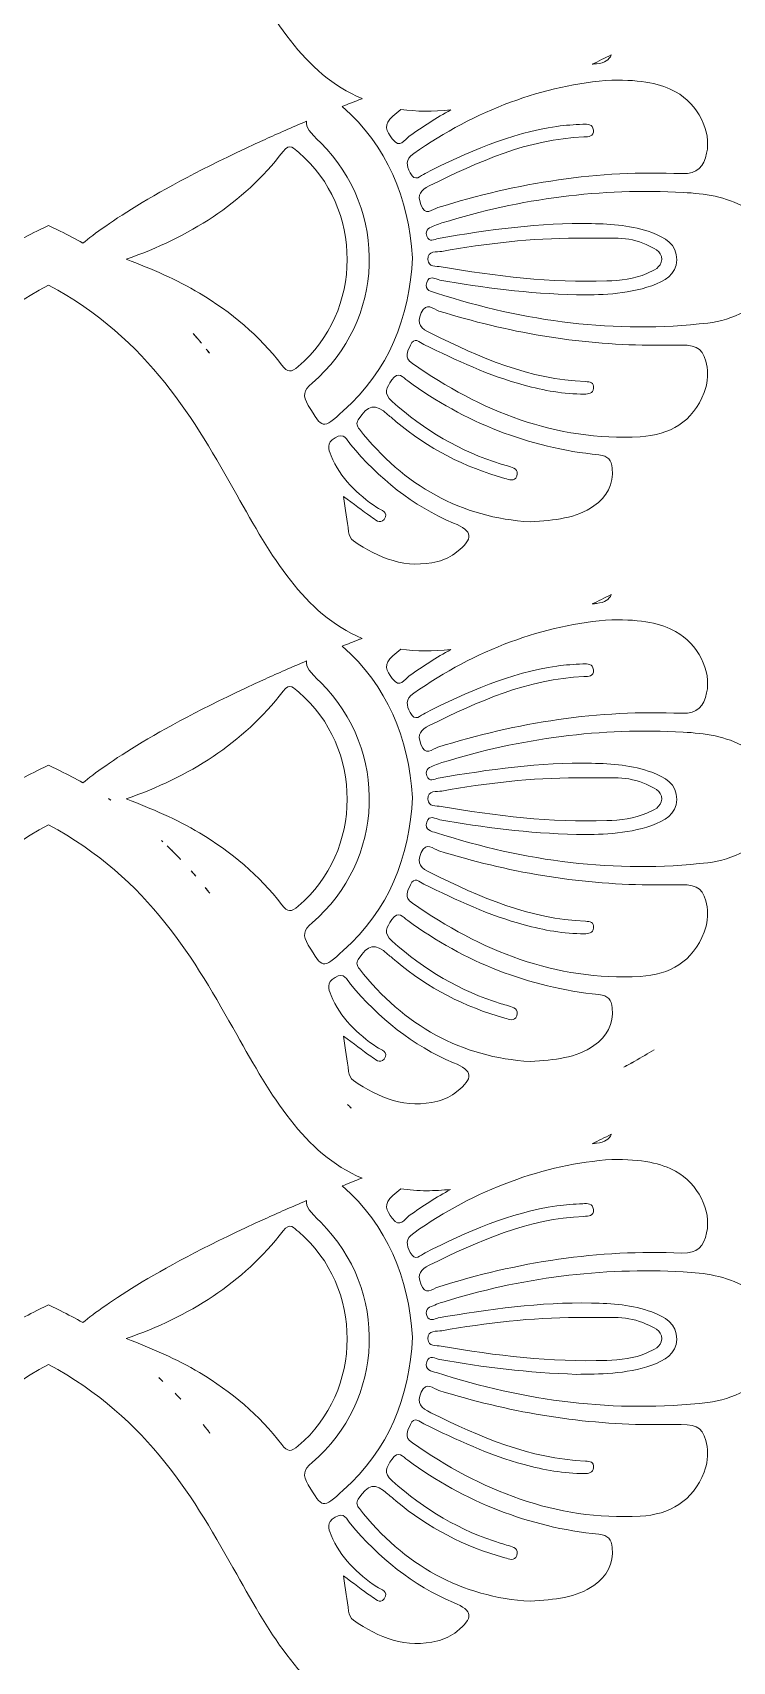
# Model space of a CAD drawing. Extents: x 705 to 2296, y -2914 to -85.
# Drawn here: x 1496.9 to 1653.4, y -1297.2 to -932.7 of the extents above; entities that cross this region are included whole.
import ezdxf

# ---------------------------------------------------------------- set-up
doc = ezdxf.new("R2010")
doc.units = 0
doc.header["$MEASUREMENT"] = 0
doc.layers.add('Layer 1', color=7, linetype='Continuous')

# ---------------------------------------------------------------- blocks, each defined once
blk = doc.blocks.new('block 2')
at = {"layer": 'Layer 1', "lineweight": 0}
for points, knots in [([(2257.73, -639.78), (2234.93, -597.81), (2201.23, -557.75), (2160.32, -523.94), (2075.55, -453.89), (1964.94, -394.11), (1840.32, -350.94), (1840.32, -350.94), (1840.32, -350.93), (1840.32, -350.93), (1839.87, -348.96), (1839.3, -346.94), (1838.61, -344.88), (1837.07, -340.33), (1834.39, -333.76), (1828.95, -329.25), (1828.26, -328.68), (1827.55, -328.14), (1826.81, -327.67), (1826.81, -327.67), (1826.81, -327.67), (1826.79, -327.67), (1828.33, -308.78), (1824.73, -289.41), (1816.02, -270), (1811.57, -260.06), (1804.2, -253.12), (1797.06, -246.39), (1791.32, -240.98), (1785.89, -235.87), (1782.26, -229.5), (1781.17, -227.6), (1780.25, -225.55), (1779.27, -223.36), (1778.01, -220.55), (1776.7, -217.64), (1774.93, -214.81), (1767.88, -203.55), (1756.35, -197.47), (1745.08, -194.23), (1745.08, -194.23), (1743.71, -192.18), (1743.71, -192.18), (1701.28, -127.64), (1637.14, -102.84), (1590.8, -93.4), (1549.91, -85.06), (1516.05, -86.83), (1504.18, -87.86), (1504.14, -87.8), (1504.1, -87.77), (1504.08, -87.73), (1504.08, -87.73), (1503.9, -87.89), (1503.9, -87.89), (1502.32, -88.03), (1501.15, -88.15), (1500.45, -88.23), (1499.74, -88.15), (1498.58, -88.03), (1497.01, -87.89), (1497.01, -87.89), (1496.82, -87.73), (1496.82, -87.73), (1496.8, -87.77), (1496.76, -87.8), (1496.71, -87.86), (1484.84, -86.83), (1450.98, -85.06), (1410.1, -93.4), (1363.76, -102.84), (1299.62, -127.64), (1257.21, -192.15), (1257.21, -192.15), (1255.83, -194.23), (1255.83, -194.23), (1244.54, -197.47), (1233.02, -203.55), (1225.97, -214.81), (1224.2, -217.64), (1222.89, -220.55), (1221.62, -223.36), (1220.64, -225.55), (1219.73, -227.6), (1218.64, -229.5), (1215, -235.87), (1209.57, -240.98), (1203.83, -246.39), (1196.7, -253.12), (1189.33, -260.06), (1184.88, -270), (1176.17, -289.41), (1172.56, -308.78), (1174.1, -327.67), (1174.09, -327.67), (1174.09, -327.67), (1174.09, -327.67), (1173.36, -328.14), (1172.64, -328.67), (1171.94, -329.25), (1166.5, -333.76), (1163.83, -340.32), (1162.29, -344.88), (1161.6, -346.94), (1161.03, -348.96), (1160.57, -350.93), (1160.57, -350.93), (1160.57, -350.94), (1160.57, -350.94), (1035.95, -394.11), (925.34, -453.89), (840.57, -523.94), (799.66, -557.75), (765.97, -597.81), (743.17, -639.78), (717.38, -687.2), (705.23, -736.49), (707.06, -786.23), (708.79, -833.12), (721.42, -881.91), (744.63, -931.23), (776.61, -999.19), (827.22, -1064.83), (895.04, -1126.29), (939.72, -1166.8), (989.19, -1202.25), (1037.03, -1236.53), (1082.37, -1269.03), (1129.25, -1302.64), (1171.8, -1340.38), (1249.39, -1409.16), (1300.81, -1475.62), (1328.95, -1543.41), (1325.12, -1549.46), (1321.54, -1556.29), (1318.88, -1563.69), (1317.48, -1563.6), (1315.91, -1563.52), (1314.31, -1563.52), (1308.44, -1563.52), (1302.01, -1564.61), (1300.28, -1570.4), (1299.79, -1572.07), (1299.76, -1573.62), (1299.72, -1574.99), (1299.72, -1575.32), (1299.71, -1575.65), (1299.7, -1575.96), (1299.52, -1579.67), (1298.15, -1583.63), (1295.64, -1587.72), (1294.69, -1589.27), (1293.66, -1590.81), (1292.59, -1592.31), (1291.91, -1593.27), (1291.2, -1594.21), (1290.48, -1595.15), (1283.23, -1604.54), (1274, -1613.07), (1265.02, -1621.38), (1265.02, -1621.38), (1260.92, -1625.17), (1260.92, -1625.17), (1250.6, -1634.74), (1239.94, -1644.64), (1227.93, -1651.26), (1224.55, -1653.15), (1220.44, -1657.48), (1220.14, -1667.47), (1219.42, -1692.03), (1241.26, -1736.34), (1260.82, -1751.22), (1241.97, -1787.05), (1219.46, -1838.09), (1200.22, -1904.9), (1175.44, -1990.97), (1160.75, -2086.12), (1156.58, -2187.73), (1153.08, -2272.74), (1156.98, -2362.49), (1168.18, -2455.79), (1163.65, -2459.11), (1158.65, -2462.26), (1152.93, -2465.39), (1126.52, -2479.87), (1097.89, -2485.02), (1072.31, -2479.92), (1038.1, -2473.12), (1010.95, -2453.43), (991.61, -2421.39), (954.97, -2360.75), (954.3, -2266.43), (972.57, -2204.62), (992.17, -2138.34), (1031.4, -2072.06), (1096.04, -1996), (1100.49, -1990.76), (1104.99, -1985.54), (1109.5, -1980.33), (1133.88, -1952.07), (1159.09, -1922.85), (1176.92, -1889.25), (1201.05, -1843.72), (1206.63, -1795.65), (1192.18, -1757.38), (1192.18, -1757.38), (1181.68, -1729.58), (1181.68, -1729.58), (1181.68, -1729.58), (1184.11, -1759.19), (1184.11, -1759.19), (1187.04, -1794.94), (1172.43, -1827.44), (1159.67, -1848.41), (1139.55, -1881.48), (1111.42, -1909.63), (1084.2, -1936.84), (1072.99, -1948.07), (1061.38, -1959.69), (1050.51, -1971.48), (986.2, -2041.19), (939.51, -2104.75), (907.75, -2165.78), (865.01, -2247.87), (849.52, -2326.23), (861.72, -2398.68), (881.46, -2516.08), (980.8, -2608.54), (1070.48, -2648.09), (1102.71, -2662.3), (1132.76, -2669.48), (1158.32, -2669.48), (1176.87, -2669.48), (1193.05, -2665.7), (1205.97, -2658.08), (1205.97, -2658.09), (1205.97, -2658.09), (1205.97, -2658.09), (1212.84, -2680.03), (1220.66, -2700.47), (1229.34, -2719.23), (1249.6, -2763), (1275.41, -2799.36), (1306.05, -2827.33), (1339.78, -2858.12), (1383.84, -2881.32), (1437.02, -2896.27), (1479.37, -2908.16), (1526.54, -2914.39), (1574.07, -2914.39), (1577.53, -2914.39), (1581.01, -2914.35), (1584.47, -2914.28), (1715.72, -2911.78), (1847.6, -2857.02), (1946.29, -2764.08), (1983.95, -2728.62), (2013.13, -2688.17), (2030.68, -2647.08), (2050.96, -2599.62), (2056.14, -2551.69), (2046.08, -2504.65), (2026.22, -2411.76), (1963.7, -2334.68), (1870.04, -2287.56), (1788.08, -2246.34), (1690.33, -2231.81), (1599.94, -2247.09), (1606.11, -2235.77), (1612.34, -2224.53), (1618.54, -2213.38), (1637.36, -2179.5), (1656.8, -2144.46), (1673.59, -2108.59), (1710.68, -2029.32), (1732.71, -1958.15), (1740.94, -1891.02), (1746.05, -1849.4), (1747.6, -1797.58), (1735.16, -1750.76), (1754.43, -1736.28), (1775.99, -1693.13), (1775.99, -1668.36), (1775.99, -1667.96), (1775.99, -1667.55), (1775.98, -1667.16), (1775.68, -1657.19), (1771.58, -1652.89), (1768.19, -1651), (1756.19, -1644.4), (1745.52, -1634.53), (1735.2, -1624.98), (1735.2, -1624.98), (1731.1, -1621.2), (1731.1, -1621.2), (1719.8, -1610.79), (1708.12, -1600.03), (1700.47, -1587.65), (1697.96, -1583.57), (1696.6, -1579.62), (1696.43, -1575.92), (1696.41, -1575.61), (1696.4, -1575.29), (1696.4, -1574.97), (1696.37, -1573.59), (1696.32, -1572.04), (1695.83, -1570.37), (1694.11, -1564.66), (1687.76, -1563.55), (1681.94, -1563.52), (1679.29, -1556.2), (1675.74, -1549.42), (1671.94, -1543.41), (1700.08, -1475.62), (1751.51, -1409.16), (1829.1, -1340.38), (1871.64, -1302.64), (1918.53, -1269.03), (1963.87, -1236.53), (2011.71, -1202.25), (2061.18, -1166.8), (2105.86, -1126.29), (2173.67, -1064.83), (2224.28, -999.19), (2256.27, -931.23), (2279.48, -881.91), (2292.11, -833.13), (2293.84, -786.23), (2295.67, -736.49), (2283.52, -687.2), (2257.73, -639.78)], [0, 0, 0, 0, 1, 1, 1, 2, 2, 2, 3, 3, 3, 4, 4, 4, 5, 5, 5, 6, 6, 6, 7, 7, 7, 8, 8, 8, 9, 9, 9, 10, 10, 10, 11, 11, 11, 12, 12, 12, 13, 13, 13, 14, 14, 14, 15, 15, 15, 16, 16, 16, 17, 17, 17, 18, 18, 18, 19, 19, 19, 20, 20, 20, 21, 21, 21, 22, 22, 22, 23, 23, 23, 24, 24, 24, 25, 25, 25, 26, 26, 26, 27, 27, 27, 28, 28, 28, 29, 29, 29, 30, 30, 30, 31, 31, 31, 32, 32, 32, 33, 33, 33, 34, 34, 34, 35, 35, 35, 36, 36, 36, 37, 37, 37, 38, 38, 38, 39, 39, 39, 40, 40, 40, 41, 41, 41, 42, 42, 42, 43, 43, 43, 44, 44, 44, 45, 45, 45, 46, 46, 46, 47, 47, 47, 48, 48, 48, 49, 49, 49, 50, 50, 50, 51, 51, 51, 52, 52, 52, 53, 53, 53, 54, 54, 54, 55, 55, 55, 56, 56, 56, 57, 57, 57, 58, 58, 58, 59, 59, 59, 60, 60, 60, 61, 61, 61, 62, 62, 62, 63, 63, 63, 64, 64, 64, 65, 65, 65, 66, 66, 66, 67, 67, 67, 68, 68, 68, 69, 69, 69, 70, 70, 70, 71, 71, 71, 72, 72, 72, 73, 73, 73, 74, 74, 74, 75, 75, 75, 76, 76, 76, 77, 77, 77, 78, 78, 78, 79, 79, 79, 80, 80, 80, 81, 81, 81, 82, 82, 82, 83, 83, 83, 84, 84, 84, 85, 85, 85, 86, 86, 86, 87, 87, 87, 88, 88, 88, 89, 89, 89, 90, 90, 90, 91, 91, 91, 92, 92, 92, 93, 93, 93, 94, 94, 94, 95, 95, 95, 96, 96, 96, 97, 97, 97, 98, 98, 98, 99, 99, 99, 100, 100, 100, 101, 101, 101, 102, 102, 102, 103, 103, 103, 104, 104, 104, 105, 105, 105, 106, 106, 106, 107, 107, 107, 108, 108, 108, 109, 109, 109, 110, 110, 110, 110]), ([(1458.36, -915.33), (1467.57, -898.94), (1477.96, -880.45), (1500.45, -868.39), (1522.94, -880.45), (1533.33, -898.94), (1542.54, -915.33), (1550.22, -928.98), (1557.53, -941.94), (1570.57, -947.46), (1570.55, -947.46), (1570.53, -947.47), (1570.52, -947.48), (1570.52, -947.48), (1569.87, -947.74), (1569.87, -947.74), (1568.62, -948.22), (1567.38, -948.71), (1566.16, -949.2), (1576.25, -958.1), (1580.96, -969.64), (1581.89, -983.06), (1581.18, -996.54), (1576.56, -1008.2), (1566.39, -1017.33), (1561.68, -1021.55), (1561.77, -1021.42), (1558.56, -1016.11), (1557.23, -1013.89), (1557.45, -1012.79), (1559.41, -1011.12), (1575.7, -997.18), (1576.52, -972.48), (1561.33, -957.34), (1558.9, -954.89), (1558.01, -953.96), (1558.19, -952.5), (1554.9, -953.89), (1551.8, -955.25), (1548.88, -956.58), (1524.92, -967.41), (1513.12, -975.71), (1508.13, -979.79), (1506.51, -978.87), (1504.83, -977.98), (1503.08, -977.12), (1503.08, -977.12), (1500.45, -975.82), (1500.45, -975.82), (1500.45, -975.82), (1497.81, -977.12), (1497.81, -977.12), (1496.07, -977.98), (1494.39, -978.87), (1492.76, -979.79), (1487.78, -975.71), (1475.98, -967.41), (1452.02, -956.58), (1449.1, -955.25), (1446, -953.89), (1442.7, -952.5), (1442.88, -953.96), (1442, -954.89), (1439.56, -957.34), (1424.38, -972.48), (1425.2, -997.18), (1441.49, -1011.12), (1443.44, -1012.79), (1443.67, -1013.89), (1442.33, -1016.11), (1439.12, -1021.42), (1439.22, -1021.55), (1434.51, -1017.33), (1424.34, -1008.2), (1419.71, -996.54), (1419.01, -983.06), (1419.94, -969.64), (1424.65, -958.1), (1434.73, -949.2), (1433.52, -948.71), (1432.28, -948.22), (1431.02, -947.74), (1431.02, -947.74), (1430.38, -947.48), (1430.38, -947.48), (1430.37, -947.47), (1430.34, -947.46), (1430.33, -947.46), (1443.37, -941.94), (1450.67, -928.98), (1458.36, -915.33)], [0, 0, 0, 0, 1, 1, 1, 2, 2, 2, 3, 3, 3, 4, 4, 4, 5, 5, 5, 6, 6, 6, 7, 7, 7, 8, 8, 8, 9, 9, 9, 10, 10, 10, 11, 11, 11, 12, 12, 12, 13, 13, 13, 14, 14, 14, 15, 15, 15, 16, 16, 16, 17, 17, 17, 18, 18, 18, 19, 19, 19, 20, 20, 20, 21, 21, 21, 22, 22, 22, 23, 23, 23, 24, 24, 24, 25, 25, 25, 26, 26, 26, 27, 27, 27, 28, 28, 28, 29, 29, 29, 30, 30, 30, 30]), ([(1626.31, -937.65), (1626.31, -937.65), (1626.31, -937.67), (1626.31, -937.68), (1625.87, -938.8), (1624.9, -939.46), (1623.05, -939.65), (1622.72, -939.68), (1622.38, -939.72), (1622.06, -939.77), (1622.05, -939.77), (1622.05, -939.77), (1622.04, -939.77), (1623.43, -939.1), (1624.86, -938.38), (1626.31, -937.65)], [0, 0, 0, 0, 1, 1, 1, 2, 2, 2, 3, 3, 3, 4, 4, 4, 5, 5, 5, 5]), ([(1583.71, -971.13), (1582.91, -968.89), (1583.63, -967.95), (1585.62, -966.97), (1596.61, -961.58), (1607.67, -956.5), (1620.21, -956.03), (1621.22, -955.99), (1622.49, -956), (1622.33, -954.5), (1622.2, -953.13), (1621, -953.14), (1619.96, -953.2), (1618.03, -953.31), (1616.08, -953.38), (1614.17, -953.67), (1603.64, -955.18), (1594.09, -959.5), (1584.68, -964.18), (1583.67, -964.69), (1582.43, -966.28), (1581.35, -964.08), (1580.54, -962.42), (1580.18, -961.15), (1582.14, -959.76), (1595.96, -949.97), (1611.25, -944.39), (1626.44, -943.29), (1633.2, -943.24), (1637.56, -944.16), (1640.73, -945.93), (1645.71, -948.71), (1648.79, -954.79), (1647.66, -959.69), (1647, -962.6), (1645.73, -964.39), (1642.1, -964.24), (1623.47, -963.42), (1605.31, -966.24), (1587.53, -971.85), (1586.3, -972.24), (1584.69, -973.9), (1583.71, -971.13)], [0, 0, 0, 0, 1, 1, 1, 2, 2, 2, 3, 3, 3, 4, 4, 4, 5, 5, 5, 6, 6, 6, 7, 7, 7, 8, 8, 8, 9, 9, 9, 10, 10, 10, 11, 11, 11, 12, 12, 12, 13, 13, 13, 14, 14, 14, 14]), ([(1590.41, -949.98), (1587.23, -951.73), (1584.16, -953.7), (1581.15, -955.86), (1580.12, -956.61), (1579.08, -958.8), (1577.33, -956.47), (1575.95, -954.63), (1575.31, -953.3), (1577.49, -951.36), (1578.06, -950.85), (1578.64, -950.36), (1579.23, -949.87), (1579.24, -949.86), (1579.24, -949.86), (1579.25, -949.85), (1582.72, -950.35), (1586.42, -950.41), (1590.41, -949.98)], [0, 0, 0, 0, 1, 1, 1, 2, 2, 2, 3, 3, 3, 4, 4, 4, 5, 5, 5, 6, 6, 6, 6]), ([(1534.22, -991), (1529.06, -987.91), (1523.55, -985.59), (1517.84, -983.37), (1531.86, -978.49), (1543.88, -971.02), (1552.92, -959.27), (1554.46, -957.27), (1555.33, -958.6), (1556.42, -959.52), (1570.91, -971.82), (1570.83, -995.12), (1556.31, -1007.39), (1554.77, -1008.69), (1553.92, -1008.85), (1552.6, -1007.08), (1547.6, -1000.45), (1541.32, -995.24), (1534.22, -991)], [0, 0, 0, 0, 1, 1, 1, 2, 2, 2, 3, 3, 3, 4, 4, 4, 5, 5, 5, 6, 6, 6, 6]), ([(1587.23, -990.98), (1586.12, -990.64), (1584.51, -990.44), (1585.07, -988.59), (1585.63, -986.81), (1587, -987.88), (1587.95, -988.05), (1597.72, -989.79), (1607.55, -991.03), (1618.55, -991.38), (1623.53, -991.33), (1629.59, -991.38), (1635.39, -989.31), (1638.17, -988.34), (1640.86, -986.84), (1640.97, -983.55), (1641.09, -980.02), (1638.26, -978.51), (1635.4, -977.43), (1631.07, -975.82), (1626.51, -975.49), (1621.94, -975.42), (1610.38, -975.22), (1598.99, -976.76), (1587.63, -978.77), (1586.76, -978.92), (1585.58, -979.81), (1585.06, -978.21), (1584.55, -976.6), (1585.81, -976.3), (1586.86, -975.87), (1587.39, -975.64), (1587.91, -975.44), (1588.46, -975.27), (1606.04, -969.78), (1624.03, -967.42), (1642.43, -968.45), (1647.22, -968.71), (1652.01, -969.37), (1656.27, -971.8), (1660.72, -974.33), (1663.58, -978.08), (1663.57, -983.35), (1663.57, -988.75), (1660.61, -992.52), (1656.02, -995.09), (1653.5, -996.5), (1650.73, -997.33), (1647.9, -997.67), (1627.18, -1000.08), (1606.99, -997.36), (1587.23, -990.98)], [0, 0, 0, 0, 1, 1, 1, 2, 2, 2, 3, 3, 3, 4, 4, 4, 5, 5, 5, 6, 6, 6, 7, 7, 7, 8, 8, 8, 9, 9, 9, 10, 10, 10, 11, 11, 11, 12, 12, 12, 13, 13, 13, 14, 14, 14, 15, 15, 15, 16, 16, 16, 17, 17, 17, 17]), ([(1585.32, -983.46), (1585.28, -981.37), (1587.29, -981.83), (1588.43, -981.63), (1598.41, -979.84), (1608.48, -978.7), (1618.64, -978.66), (1621.71, -978.66), (1624.79, -978.61), (1627.86, -978.68), (1630.04, -978.73), (1632.15, -979.23), (1634.15, -980.13), (1635.7, -980.82), (1637.64, -981.45), (1637.61, -983.46), (1637.57, -985.26), (1635.76, -985.89), (1634.31, -986.55), (1631.45, -987.86), (1628.38, -988.15), (1625.31, -988.25), (1612.83, -988.67), (1600.51, -987.2), (1588.26, -985.08), (1587.17, -984.89), (1585.37, -985.27), (1585.32, -983.46)], [0, 0, 0, 0, 1, 1, 1, 2, 2, 2, 3, 3, 3, 4, 4, 4, 5, 5, 5, 6, 6, 6, 7, 7, 7, 8, 8, 8, 9, 9, 9, 9]), ([(1559.41, -1131.89), (1575.7, -1117.94), (1576.52, -1093.24), (1561.33, -1078.1), (1558.9, -1075.66), (1558.01, -1074.73), (1558.19, -1073.26), (1554.9, -1074.66), (1551.8, -1076.02), (1548.88, -1077.34), (1524.92, -1088.17), (1513.12, -1096.48), (1508.13, -1100.56), (1506.51, -1099.64), (1504.83, -1098.74), (1503.08, -1097.89), (1503.08, -1097.89), (1500.45, -1096.6), (1500.45, -1096.6), (1500.45, -1096.6), (1497.81, -1097.89), (1497.81, -1097.89), (1496.07, -1098.74), (1494.39, -1099.64), (1492.76, -1100.56), (1487.78, -1096.48), (1475.98, -1088.17), (1452.02, -1077.34), (1449.1, -1076.02), (1446, -1074.66), (1442.7, -1073.26), (1442.88, -1074.73), (1442, -1075.66), (1439.56, -1078.1), (1424.38, -1093.24), (1425.2, -1117.94), (1441.49, -1131.89), (1443.44, -1133.56), (1443.67, -1134.66), (1442.33, -1136.88), (1439.12, -1142.19), (1439.22, -1142.32), (1434.51, -1138.09), (1424.34, -1128.97), (1419.71, -1117.31), (1419.01, -1103.83), (1419.94, -1090.41), (1424.65, -1078.87), (1434.73, -1069.97), (1433.52, -1069.48), (1432.28, -1068.99), (1431.02, -1068.5), (1430.81, -1068.42), (1430.59, -1068.33), (1430.38, -1068.25), (1430.37, -1068.25), (1430.34, -1068.24), (1430.33, -1068.24), (1443.37, -1062.7), (1450.67, -1049.76), (1458.36, -1036.11), (1467.57, -1019.71), (1477.96, -1001.22), (1500.45, -989.17), (1522.94, -1001.22), (1533.33, -1019.71), (1542.54, -1036.11), (1550.22, -1049.76), (1557.53, -1062.7), (1570.57, -1068.24), (1570.55, -1068.24), (1570.53, -1068.25), (1570.52, -1068.25), (1570.3, -1068.33), (1570.09, -1068.42), (1569.87, -1068.5), (1568.62, -1068.99), (1567.38, -1069.48), (1566.16, -1069.97), (1576.25, -1078.87), (1580.96, -1090.41), (1581.89, -1103.83), (1581.18, -1117.31), (1576.56, -1128.97), (1566.39, -1138.09), (1561.68, -1142.32), (1561.77, -1142.19), (1558.56, -1136.88), (1557.23, -1134.66), (1557.45, -1133.56), (1559.41, -1131.89)], [0, 0, 0, 0, 1, 1, 1, 2, 2, 2, 3, 3, 3, 4, 4, 4, 5, 5, 5, 6, 6, 6, 7, 7, 7, 8, 8, 8, 9, 9, 9, 10, 10, 10, 11, 11, 11, 12, 12, 12, 13, 13, 13, 14, 14, 14, 15, 15, 15, 16, 16, 16, 17, 17, 17, 18, 18, 18, 19, 19, 19, 20, 20, 20, 21, 21, 21, 22, 22, 22, 23, 23, 23, 24, 24, 24, 25, 25, 25, 26, 26, 26, 27, 27, 27, 28, 28, 28, 29, 29, 29, 30, 30, 30, 30]), ([(1581.83, -1006.72), (1579.86, -1005.36), (1580.77, -1004.05), (1581.4, -1002.63), (1582.27, -1000.64), (1583.44, -1001.96), (1584.43, -1002.45), (1591.68, -1006.03), (1599, -1009.47), (1606.85, -1011.57), (1611.25, -1012.76), (1615.72, -1013.58), (1620.32, -1013.57), (1621.25, -1013.57), (1622.23, -1013.46), (1622.37, -1012.27), (1622.53, -1010.96), (1621.55, -1010.83), (1620.59, -1010.78), (1608.09, -1010.29), (1596.98, -1005.4), (1586, -999.97), (1583.83, -998.89), (1582.68, -997.92), (1583.81, -995.38), (1584.97, -992.81), (1586.54, -994.61), (1587.75, -994.98), (1603.07, -999.74), (1618.7, -1002.49), (1634.75, -1002.63), (1637.15, -1002.63), (1639.54, -1002.65), (1641.94, -1002.62), (1645.8, -1002.57), (1647.13, -1003.67), (1647.76, -1007.54), (1648.07, -1009.5), (1647.82, -1011.4), (1647.1, -1013.25), (1644.59, -1019.79), (1639.38, -1022.74), (1632.81, -1023.11), (1613.77, -1024.16), (1597.17, -1017.35), (1581.83, -1006.72)], [0, 0, 0, 0, 1, 1, 1, 2, 2, 2, 3, 3, 3, 4, 4, 4, 5, 5, 5, 6, 6, 6, 7, 7, 7, 8, 8, 8, 9, 9, 9, 10, 10, 10, 11, 11, 11, 12, 12, 12, 13, 13, 13, 14, 14, 14, 15, 15, 15, 15]), ([(1534.67, -1002.19), (1534.06, -1001.46), (1533.44, -1000.73), (1532.8, -1000.02), (1532.92, -1000.16), (1533.07, -1000.29), (1533.19, -1000.43), (1533.69, -1001.02), (1534.19, -1001.6), (1534.67, -1002.19)], [0, 0, 0, 0, 1, 1, 1, 2, 2, 2, 3, 3, 3, 3]), ([(1536.43, -1004.38), (1536.21, -1004.09), (1535.98, -1003.8), (1535.74, -1003.51), (1535.87, -1003.67), (1536, -1003.82), (1536.12, -1003.98), (1536.23, -1004.11), (1536.32, -1004.25), (1536.43, -1004.38)], [0, 0, 0, 0, 1, 1, 1, 2, 2, 2, 3, 3, 3, 3]), ([(1622.45, -1038.6), (1618.42, -1041.4), (1613.76, -1041.76), (1608.2, -1042.16), (1592.85, -1041.25), (1579.93, -1034.15), (1569.99, -1021.42), (1569.46, -1020.74), (1569.19, -1020.18), (1569.74, -1019.3), (1571.83, -1015.92), (1573.48, -1015.61), (1576.38, -1018.18), (1576.98, -1018.7), (1577.58, -1019.23), (1578.19, -1019.74), (1585.38, -1025.72), (1593.5, -1029.95), (1602.52, -1032.43), (1603.45, -1032.68), (1604.68, -1033.29), (1605.17, -1031.94), (1605.71, -1030.44), (1604.46, -1030.02), (1603.33, -1029.69), (1602.78, -1029.52), (1602.23, -1029.4), (1601.68, -1029.22), (1592.52, -1026.38), (1584.47, -1021.65), (1577.32, -1015.22), (1575.22, -1013.34), (1576.07, -1012.14), (1577.24, -1010.4), (1578.68, -1008.25), (1579.71, -1009.8), (1580.79, -1010.6), (1593.58, -1019.92), (1607.8, -1025.57), (1623.56, -1027.17), (1625.59, -1027.39), (1626.38, -1028.34), (1626.55, -1030.15), (1626.88, -1033.79), (1625.41, -1036.55), (1622.45, -1038.6)], [0, 0, 0, 0, 1, 1, 1, 2, 2, 2, 3, 3, 3, 4, 4, 4, 5, 5, 5, 6, 6, 6, 7, 7, 7, 8, 8, 8, 9, 9, 9, 10, 10, 10, 11, 11, 11, 12, 12, 12, 13, 13, 13, 14, 14, 14, 15, 15, 15, 15]), ([(1587.54, -1051.02), (1580.44, -1052.8), (1574.36, -1050.31), (1568.65, -1046.4), (1567.94, -1045.93), (1567.68, -1045.21), (1567.57, -1044.38), (1567.25, -1041.91), (1566.87, -1039.45), (1566.44, -1036.45), (1568.75, -1038.18), (1570.61, -1039.65), (1572.56, -1040.98), (1573.42, -1041.56), (1574.59, -1042.84), (1575.51, -1041.6), (1576.69, -1040.01), (1574.84, -1039.56), (1573.89, -1038.94), (1569.46, -1035.98), (1565.76, -1032.39), (1563.66, -1027.36), (1563.03, -1025.82), (1562.57, -1024.56), (1564.54, -1023.37), (1566.68, -1022.05), (1567.15, -1023.87), (1567.97, -1024.82), (1574.35, -1032.42), (1581.82, -1038.58), (1591.05, -1042.43), (1595.43, -1044.27), (1595.62, -1045.88), (1591.79, -1048.9), (1590.51, -1049.9), (1589.09, -1050.63), (1587.54, -1051.02)], [0, 0, 0, 0, 1, 1, 1, 2, 2, 2, 3, 3, 3, 4, 4, 4, 5, 5, 5, 6, 6, 6, 7, 7, 7, 8, 8, 8, 9, 9, 9, 10, 10, 10, 11, 11, 11, 12, 12, 12, 12]), ([(1626.31, -1058.43), (1626.31, -1058.43), (1626.31, -1058.44), (1626.31, -1058.44), (1625.87, -1059.56), (1624.9, -1060.22), (1623.05, -1060.41), (1622.72, -1060.45), (1622.38, -1060.48), (1622.06, -1060.53), (1623.44, -1059.86), (1624.88, -1059.16), (1626.31, -1058.43)], [0, 0, 0, 0, 1, 1, 1, 2, 2, 2, 3, 3, 3, 4, 4, 4, 4]), ([(1583.71, -1091.9), (1582.91, -1089.65), (1583.63, -1088.71), (1585.62, -1087.73), (1596.61, -1082.34), (1607.67, -1077.27), (1620.21, -1076.79), (1621.22, -1076.76), (1622.49, -1076.77), (1622.33, -1075.26), (1622.2, -1073.89), (1621, -1073.9), (1619.96, -1073.96), (1618.03, -1074.07), (1616.08, -1074.14), (1614.17, -1074.43), (1603.64, -1075.94), (1594.09, -1080.26), (1584.68, -1084.94), (1583.67, -1085.45), (1582.43, -1087.04), (1581.35, -1084.85), (1580.54, -1083.19), (1580.18, -1081.91), (1582.14, -1080.53), (1595.96, -1070.73), (1611.25, -1065.16), (1626.44, -1064.05), (1633.2, -1064), (1637.56, -1064.92), (1640.73, -1066.7), (1645.71, -1069.48), (1648.79, -1075.55), (1647.66, -1080.45), (1647, -1083.37), (1645.73, -1085.16), (1642.1, -1085), (1623.47, -1084.19), (1605.31, -1087), (1587.53, -1092.61), (1586.3, -1093.01), (1584.69, -1094.66), (1583.71, -1091.9)], [0, 0, 0, 0, 1, 1, 1, 2, 2, 2, 3, 3, 3, 4, 4, 4, 5, 5, 5, 6, 6, 6, 7, 7, 7, 8, 8, 8, 9, 9, 9, 10, 10, 10, 11, 11, 11, 12, 12, 12, 13, 13, 13, 14, 14, 14, 14]), ([(1577.33, -1077.23), (1575.95, -1075.4), (1575.31, -1074.06), (1577.49, -1072.13), (1578.06, -1071.61), (1578.64, -1071.12), (1579.23, -1070.64), (1579.23, -1070.64), (1579.24, -1070.64), (1579.24, -1070.62), (1582.72, -1071.12), (1586.42, -1071.18), (1590.41, -1070.74), (1587.23, -1072.5), (1584.16, -1074.47), (1581.15, -1076.62), (1580.12, -1077.38), (1579.08, -1079.56), (1577.33, -1077.23)], [0, 0, 0, 0, 1, 1, 1, 2, 2, 2, 3, 3, 3, 4, 4, 4, 5, 5, 5, 6, 6, 6, 6]), ([(1534.22, -1111.76), (1529.06, -1108.67), (1523.55, -1106.36), (1517.84, -1104.14), (1531.86, -1099.26), (1543.88, -1091.79), (1552.92, -1080.04), (1554.46, -1078.03), (1555.33, -1079.37), (1556.42, -1080.29), (1570.91, -1092.59), (1570.83, -1115.89), (1556.31, -1128.15), (1554.77, -1129.45), (1553.92, -1129.61), (1552.6, -1127.84), (1547.6, -1121.21), (1541.32, -1116.01), (1534.22, -1111.76)], [0, 0, 0, 0, 1, 1, 1, 2, 2, 2, 3, 3, 3, 4, 4, 4, 5, 5, 5, 6, 6, 6, 6]), ([(1587.23, -1111.75), (1586.12, -1111.4), (1584.51, -1111.2), (1585.07, -1109.35), (1585.63, -1107.57), (1587, -1108.65), (1587.95, -1108.81), (1597.72, -1110.56), (1607.55, -1111.8), (1618.55, -1112.14), (1623.53, -1112.1), (1629.59, -1112.14), (1635.39, -1110.08), (1638.17, -1109.1), (1640.86, -1107.61), (1640.97, -1104.32), (1641.09, -1100.78), (1638.26, -1099.27), (1635.4, -1098.2), (1631.07, -1096.59), (1626.51, -1096.25), (1621.94, -1096.18), (1610.38, -1095.99), (1598.99, -1097.53), (1587.63, -1099.53), (1586.76, -1099.69), (1585.58, -1100.57), (1585.06, -1098.97), (1584.55, -1097.36), (1585.81, -1097.06), (1586.86, -1096.63), (1587.39, -1096.41), (1587.91, -1096.2), (1588.46, -1096.04), (1606.04, -1090.55), (1624.03, -1088.19), (1642.43, -1089.21), (1647.22, -1089.47), (1652.01, -1090.13), (1656.27, -1092.56), (1660.72, -1095.09), (1663.58, -1098.84), (1663.57, -1104.11), (1663.57, -1109.52), (1660.61, -1113.29), (1656.02, -1115.85), (1653.5, -1117.26), (1650.73, -1118.1), (1647.9, -1118.43), (1627.18, -1120.84), (1606.99, -1118.12), (1587.23, -1111.75)], [0, 0, 0, 0, 1, 1, 1, 2, 2, 2, 3, 3, 3, 4, 4, 4, 5, 5, 5, 6, 6, 6, 7, 7, 7, 8, 8, 8, 9, 9, 9, 10, 10, 10, 11, 11, 11, 12, 12, 12, 13, 13, 13, 14, 14, 14, 15, 15, 15, 16, 16, 16, 17, 17, 17, 17]), ([(1585.32, -1104.22), (1585.28, -1102.13), (1587.29, -1102.6), (1588.43, -1102.4), (1598.41, -1100.61), (1608.48, -1099.46), (1618.64, -1099.42), (1621.71, -1099.42), (1624.79, -1099.38), (1627.86, -1099.45), (1630.04, -1099.5), (1632.15, -1100), (1634.15, -1100.89), (1635.7, -1101.58), (1637.64, -1102.22), (1637.61, -1104.22), (1637.57, -1106.02), (1635.76, -1106.65), (1634.31, -1107.31), (1631.45, -1108.62), (1628.38, -1108.91), (1625.31, -1109.02), (1612.83, -1109.43), (1600.51, -1107.97), (1588.26, -1105.84), (1587.17, -1105.65), (1585.37, -1106.03), (1585.32, -1104.22)], [0, 0, 0, 0, 1, 1, 1, 2, 2, 2, 3, 3, 3, 4, 4, 4, 5, 5, 5, 6, 6, 6, 7, 7, 7, 8, 8, 8, 9, 9, 9, 9]), ([(1514.4, -1104.45), (1514.22, -1104.33), (1514.04, -1104.21), (1513.85, -1104.09), (1513.92, -1104.13), (1513.99, -1104.17), (1514.05, -1104.21), (1514.09, -1104.23), (1514.12, -1104.26), (1514.16, -1104.28), (1514.24, -1104.34), (1514.32, -1104.4), (1514.4, -1104.45)], [0, 0, 0, 0, 1, 1, 1, 2, 2, 2, 3, 3, 3, 4, 4, 4, 4]), ([(1566.39, -1258.87), (1561.68, -1263.09), (1561.77, -1262.96), (1558.56, -1257.65), (1557.23, -1255.43), (1557.45, -1254.34), (1559.41, -1252.67), (1575.7, -1238.72), (1576.52, -1214.02), (1561.33, -1198.88), (1558.9, -1196.43), (1558.01, -1195.5), (1558.19, -1194.04), (1554.9, -1195.43), (1551.8, -1196.79), (1548.88, -1198.12), (1524.92, -1208.95), (1513.12, -1217.25), (1508.13, -1221.33), (1506.51, -1220.42), (1504.83, -1219.52), (1503.08, -1218.66), (1503.08, -1218.66), (1500.45, -1217.36), (1500.45, -1217.36), (1500.45, -1217.36), (1497.81, -1218.66), (1497.81, -1218.66), (1496.07, -1219.52), (1494.39, -1220.42), (1492.76, -1221.33), (1487.78, -1217.25), (1475.98, -1208.95), (1452.02, -1198.12), (1449.1, -1196.79), (1446, -1195.43), (1442.7, -1194.04), (1442.88, -1195.5), (1442, -1196.43), (1439.56, -1198.88), (1424.38, -1214.02), (1425.2, -1238.72), (1441.49, -1252.67), (1443.44, -1254.34), (1443.67, -1255.43), (1442.33, -1257.65), (1439.12, -1262.96), (1439.22, -1263.09), (1434.51, -1258.87), (1424.34, -1249.74), (1419.71, -1238.09), (1419.01, -1224.6), (1419.94, -1211.18), (1424.65, -1199.64), (1434.73, -1190.74), (1433.52, -1190.25), (1432.28, -1189.77), (1431.02, -1189.28), (1431.02, -1189.28), (1430.38, -1189.03), (1430.38, -1189.03), (1430.37, -1189.03), (1430.34, -1189.01), (1430.33, -1189.01), (1443.37, -1183.48), (1450.68, -1170.53), (1458.36, -1156.88), (1467.57, -1140.49), (1477.96, -1122), (1500.45, -1109.95), (1522.94, -1122), (1533.33, -1140.49), (1542.54, -1156.88), (1550.21, -1170.53), (1557.53, -1183.48), (1570.57, -1189.01), (1570.55, -1189.01), (1570.53, -1189.03), (1570.52, -1189.03), (1570.52, -1189.03), (1569.87, -1189.28), (1569.87, -1189.28), (1568.62, -1189.77), (1567.38, -1190.25), (1566.16, -1190.74), (1576.25, -1199.64), (1580.96, -1211.18), (1581.89, -1224.6), (1581.18, -1238.09), (1576.56, -1249.74), (1566.39, -1258.87)], [0, 0, 0, 0, 1, 1, 1, 2, 2, 2, 3, 3, 3, 4, 4, 4, 5, 5, 5, 6, 6, 6, 7, 7, 7, 8, 8, 8, 9, 9, 9, 10, 10, 10, 11, 11, 11, 12, 12, 12, 13, 13, 13, 14, 14, 14, 15, 15, 15, 16, 16, 16, 17, 17, 17, 18, 18, 18, 19, 19, 19, 20, 20, 20, 21, 21, 21, 22, 22, 22, 23, 23, 23, 24, 24, 24, 25, 25, 25, 26, 26, 26, 27, 27, 27, 28, 28, 28, 29, 29, 29, 30, 30, 30, 30]), ([(1526.03, -1113.74), (1525.93, -1113.65), (1525.83, -1113.56), (1525.73, -1113.47), (1525.77, -1113.49), (1525.81, -1113.53), (1525.85, -1113.56), (1525.91, -1113.62), (1525.97, -1113.68), (1526.03, -1113.74)], [0, 0, 0, 0, 1, 1, 1, 2, 2, 2, 3, 3, 3, 3]), ([(1529.98, -1117.68), (1529.73, -1117.43), (1529.49, -1117.17), (1529.25, -1116.92), (1529.01, -1116.66), (1528.76, -1116.41), (1528.51, -1116.16), (1528.26, -1115.91), (1528.01, -1115.66), (1527.76, -1115.41), (1527.51, -1115.16), (1527.25, -1114.91), (1526.98, -1114.66), (1527.1, -1114.77), (1527.21, -1114.86), (1527.32, -1114.97), (1527.46, -1115.11), (1527.61, -1115.26), (1527.76, -1115.41), (1527.78, -1115.42), (1527.81, -1115.45), (1527.83, -1115.47), (1528.06, -1115.7), (1528.28, -1115.93), (1528.51, -1116.16), (1528.58, -1116.22), (1528.66, -1116.31), (1528.74, -1116.38), (1528.92, -1116.56), (1529.08, -1116.74), (1529.25, -1116.92), (1529.44, -1117.09), (1529.62, -1117.29), (1529.8, -1117.48), (1529.86, -1117.55), (1529.92, -1117.61), (1529.98, -1117.68)], [0, 0, 0, 0, 1, 1, 1, 2, 2, 2, 3, 3, 3, 4, 4, 4, 5, 5, 5, 6, 6, 6, 7, 7, 7, 8, 8, 8, 9, 9, 9, 10, 10, 10, 11, 11, 11, 12, 12, 12, 12]), ([(1632.81, -1143.88), (1613.77, -1144.93), (1597.17, -1138.12), (1581.83, -1127.49), (1579.86, -1126.13), (1580.77, -1124.81), (1581.4, -1123.39), (1582.27, -1121.4), (1583.44, -1122.73), (1584.43, -1123.21), (1591.68, -1126.79), (1599, -1130.23), (1606.85, -1132.33), (1611.25, -1133.52), (1615.72, -1134.35), (1620.32, -1134.33), (1621.25, -1134.33), (1622.23, -1134.23), (1622.37, -1133.03), (1622.53, -1131.72), (1621.55, -1131.59), (1620.59, -1131.54), (1608.09, -1131.05), (1596.98, -1126.16), (1586, -1120.73), (1583.83, -1119.66), (1582.68, -1118.68), (1583.81, -1116.14), (1584.97, -1113.57), (1586.54, -1115.38), (1587.75, -1115.75), (1603.07, -1120.51), (1618.7, -1123.25), (1634.75, -1123.39), (1637.15, -1123.39), (1639.54, -1123.42), (1641.94, -1123.38), (1645.8, -1123.33), (1647.13, -1124.43), (1647.76, -1128.31), (1648.07, -1130.27), (1647.82, -1132.16), (1647.1, -1134.01), (1644.59, -1140.55), (1639.38, -1143.51), (1632.81, -1143.88)], [0, 0, 0, 0, 1, 1, 1, 2, 2, 2, 3, 3, 3, 4, 4, 4, 5, 5, 5, 6, 6, 6, 7, 7, 7, 8, 8, 8, 9, 9, 9, 10, 10, 10, 11, 11, 11, 12, 12, 12, 13, 13, 13, 14, 14, 14, 15, 15, 15, 15]), ([(1533.41, -1121.47), (1533.06, -1121.07), (1532.7, -1120.65), (1532.33, -1120.23), (1532.61, -1120.55), (1532.9, -1120.88), (1533.19, -1121.2), (1533.27, -1121.29), (1533.34, -1121.38), (1533.41, -1121.47)], [0, 0, 0, 0, 1, 1, 1, 2, 2, 2, 3, 3, 3, 3]), ([(1536.5, -1125.24), (1536.17, -1124.83), (1535.84, -1124.41), (1535.5, -1123.98), (1535.72, -1124.23), (1535.92, -1124.49), (1536.12, -1124.74), (1536.25, -1124.91), (1536.37, -1125.08), (1536.5, -1125.24)], [0, 0, 0, 0, 1, 1, 1, 2, 2, 2, 3, 3, 3, 3]), ([(1622.45, -1159.37), (1618.42, -1162.17), (1613.76, -1162.53), (1608.2, -1162.92), (1592.85, -1162.01), (1579.93, -1154.92), (1569.99, -1142.19), (1569.46, -1141.51), (1569.19, -1140.94), (1569.74, -1140.06), (1571.83, -1136.68), (1573.48, -1136.37), (1576.38, -1138.94), (1576.98, -1139.46), (1577.58, -1139.99), (1578.19, -1140.5), (1585.38, -1146.48), (1593.5, -1150.72), (1602.52, -1153.2), (1603.45, -1153.45), (1604.68, -1154.06), (1605.17, -1152.71), (1605.71, -1151.2), (1604.46, -1150.79), (1603.33, -1150.45), (1602.78, -1150.29), (1602.23, -1150.17), (1601.68, -1149.99), (1592.52, -1147.15), (1584.47, -1142.41), (1577.32, -1135.98), (1575.22, -1134.11), (1576.07, -1132.9), (1577.24, -1131.16), (1578.68, -1129.01), (1579.71, -1130.56), (1580.79, -1131.36), (1593.58, -1140.68), (1607.8, -1146.34), (1623.56, -1147.94), (1625.59, -1148.15), (1626.38, -1149.1), (1626.55, -1150.92), (1626.88, -1154.56), (1625.41, -1157.31), (1622.45, -1159.37)], [0, 0, 0, 0, 1, 1, 1, 2, 2, 2, 3, 3, 3, 4, 4, 4, 5, 5, 5, 6, 6, 6, 7, 7, 7, 8, 8, 8, 9, 9, 9, 10, 10, 10, 11, 11, 11, 12, 12, 12, 13, 13, 13, 14, 14, 14, 15, 15, 15, 15]), ([(1587.54, -1171.79), (1580.44, -1173.56), (1574.36, -1171.07), (1568.65, -1167.17), (1567.94, -1166.69), (1567.68, -1165.98), (1567.57, -1165.14), (1567.25, -1162.67), (1566.87, -1160.21), (1566.44, -1157.22), (1568.75, -1158.95), (1570.61, -1160.42), (1572.56, -1161.74), (1573.42, -1162.32), (1574.59, -1163.6), (1575.51, -1162.36), (1576.69, -1160.77), (1574.84, -1160.32), (1573.89, -1159.7), (1569.46, -1156.74), (1565.76, -1153.15), (1563.66, -1148.13), (1563.03, -1146.59), (1562.57, -1145.32), (1564.54, -1144.13), (1566.68, -1142.82), (1567.15, -1144.63), (1567.97, -1145.59), (1574.35, -1153.19), (1581.82, -1159.34), (1591.05, -1163.2), (1595.43, -1165.03), (1595.62, -1166.64), (1591.79, -1169.66), (1590.51, -1170.66), (1589.09, -1171.39), (1587.54, -1171.79)], [0, 0, 0, 0, 1, 1, 1, 2, 2, 2, 3, 3, 3, 4, 4, 4, 5, 5, 5, 6, 6, 6, 7, 7, 7, 8, 8, 8, 9, 9, 9, 10, 10, 10, 11, 11, 11, 12, 12, 12, 12]), ([(1635.96, -1160.27), (1634.54, -1161.13), (1633.08, -1161.99), (1631.59, -1162.84), (1630.77, -1163.3), (1629.98, -1163.73), (1629.17, -1164.17), (1629.97, -1163.73), (1630.78, -1163.29), (1631.59, -1162.83), (1633.08, -1161.98), (1634.54, -1161.13), (1635.96, -1160.27)], [0, 0, 0, 0, 1, 1, 1, 2, 2, 2, 3, 3, 3, 4, 4, 4, 4]), ([(1567.32, -1172.53), (1567.6, -1172.8), (1567.87, -1173.06), (1568.16, -1173.32), (1568.16, -1173.32), (1568.16, -1173.34), (1568.16, -1173.34), (1567.88, -1173.07), (1567.6, -1172.8), (1567.32, -1172.53)], [0, 0, 0, 0, 1, 1, 1, 2, 2, 2, 3, 3, 3, 3]), ([(1626.31, -1179.21), (1626.31, -1179.21), (1626.31, -1179.22), (1626.31, -1179.22), (1625.87, -1180.34), (1624.9, -1181), (1623.05, -1181.19), (1622.72, -1181.22), (1622.38, -1181.26), (1622.06, -1181.31), (1622.05, -1181.31), (1622.05, -1181.31), (1622.04, -1181.31), (1623.43, -1180.64), (1624.86, -1179.93), (1626.31, -1179.21)], [0, 0, 0, 0, 1, 1, 1, 2, 2, 2, 3, 3, 3, 4, 4, 4, 5, 5, 5, 5]), ([(1583.71, -1212.67), (1582.91, -1210.43), (1583.63, -1209.49), (1585.62, -1208.51), (1596.61, -1203.12), (1607.67, -1198.05), (1620.21, -1197.57), (1621.22, -1197.53), (1622.49, -1197.54), (1622.33, -1196.04), (1622.2, -1194.67), (1621, -1194.68), (1619.96, -1194.74), (1618.03, -1194.85), (1616.08, -1194.92), (1614.17, -1195.21), (1603.64, -1196.72), (1594.09, -1201.04), (1584.68, -1205.72), (1583.67, -1206.23), (1582.43, -1207.82), (1581.35, -1205.62), (1580.54, -1203.96), (1580.18, -1202.69), (1582.14, -1201.3), (1595.96, -1191.51), (1611.25, -1185.94), (1626.44, -1184.83), (1633.2, -1184.78), (1637.56, -1185.7), (1640.73, -1187.47), (1645.71, -1190.25), (1648.79, -1196.33), (1647.66, -1201.23), (1647, -1204.14), (1645.73, -1205.93), (1642.1, -1205.78), (1623.47, -1204.97), (1605.31, -1207.78), (1587.53, -1213.39), (1586.3, -1213.78), (1584.69, -1215.44), (1583.71, -1212.67)], [0, 0, 0, 0, 1, 1, 1, 2, 2, 2, 3, 3, 3, 4, 4, 4, 5, 5, 5, 6, 6, 6, 7, 7, 7, 8, 8, 8, 9, 9, 9, 10, 10, 10, 11, 11, 11, 12, 12, 12, 13, 13, 13, 14, 14, 14, 14]), ([(1577.33, -1198.01), (1575.95, -1196.17), (1575.31, -1194.84), (1577.49, -1192.9), (1578.06, -1192.39), (1578.64, -1191.9), (1579.23, -1191.41), (1581.1, -1191.69), (1583.03, -1191.83), (1585.05, -1191.83), (1586.78, -1191.83), (1588.56, -1191.72), (1590.4, -1191.53), (1587.22, -1193.27), (1584.16, -1195.24), (1581.15, -1197.4), (1580.12, -1198.15), (1579.08, -1200.34), (1577.33, -1198.01)], [0, 0, 0, 0, 1, 1, 1, 2, 2, 2, 3, 3, 3, 4, 4, 4, 5, 5, 5, 6, 6, 6, 6]), ([(1534.22, -1232.54), (1529.06, -1229.45), (1523.55, -1227.13), (1517.84, -1224.91), (1531.86, -1220.03), (1543.88, -1212.57), (1552.92, -1200.81), (1554.46, -1198.81), (1555.33, -1200.15), (1556.42, -1201.06), (1570.91, -1213.36), (1570.83, -1236.67), (1556.31, -1248.93), (1554.77, -1250.23), (1553.92, -1250.39), (1552.6, -1248.62), (1547.6, -1241.99), (1541.32, -1236.79), (1534.22, -1232.54)], [0, 0, 0, 0, 1, 1, 1, 2, 2, 2, 3, 3, 3, 4, 4, 4, 5, 5, 5, 6, 6, 6, 6]), ([(1647.9, -1239.21), (1627.18, -1241.62), (1606.99, -1238.9), (1587.23, -1232.53), (1586.12, -1232.18), (1584.51, -1231.98), (1585.07, -1230.13), (1585.63, -1228.35), (1587, -1229.42), (1587.95, -1229.59), (1597.72, -1231.33), (1607.55, -1232.57), (1618.55, -1232.92), (1623.53, -1232.87), (1629.59, -1232.92), (1635.39, -1230.86), (1638.17, -1229.88), (1640.86, -1228.39), (1640.97, -1225.09), (1641.09, -1221.56), (1638.26, -1220.05), (1635.4, -1218.97), (1631.07, -1217.36), (1626.51, -1217.03), (1621.94, -1216.96), (1610.38, -1216.77), (1598.99, -1218.3), (1587.63, -1220.31), (1586.76, -1220.46), (1585.58, -1221.35), (1585.06, -1219.75), (1584.55, -1218.14), (1585.81, -1217.84), (1586.86, -1217.41), (1587.39, -1217.18), (1587.91, -1216.98), (1588.46, -1216.81), (1606.04, -1211.32), (1624.03, -1208.96), (1642.43, -1209.99), (1647.22, -1210.25), (1652.01, -1210.91), (1656.27, -1213.34), (1660.72, -1215.87), (1663.58, -1219.62), (1663.57, -1224.89), (1663.57, -1230.29), (1660.61, -1234.06), (1656.02, -1236.63), (1653.5, -1238.04), (1650.73, -1238.87), (1647.9, -1239.21)], [0, 0, 0, 0, 1, 1, 1, 2, 2, 2, 3, 3, 3, 4, 4, 4, 5, 5, 5, 6, 6, 6, 7, 7, 7, 8, 8, 8, 9, 9, 9, 10, 10, 10, 11, 11, 11, 12, 12, 12, 13, 13, 13, 14, 14, 14, 15, 15, 15, 16, 16, 16, 17, 17, 17, 17]), ([(1585.32, -1225), (1585.28, -1222.91), (1587.29, -1223.37), (1588.43, -1223.17), (1598.41, -1221.38), (1608.48, -1220.24), (1618.64, -1220.2), (1621.71, -1220.2), (1624.79, -1220.15), (1627.86, -1220.23), (1630.04, -1220.27), (1632.15, -1220.77), (1634.15, -1221.67), (1635.7, -1222.36), (1637.64, -1222.99), (1637.61, -1225), (1637.57, -1226.8), (1635.76, -1227.43), (1634.31, -1228.09), (1631.45, -1229.4), (1628.38, -1229.69), (1625.31, -1229.79), (1612.83, -1230.21), (1600.51, -1228.74), (1588.26, -1226.62), (1587.17, -1226.43), (1585.37, -1226.81), (1585.32, -1225)], [0, 0, 0, 0, 1, 1, 1, 2, 2, 2, 3, 3, 3, 4, 4, 4, 5, 5, 5, 6, 6, 6, 7, 7, 7, 8, 8, 8, 9, 9, 9, 9]), ([(1566.39, -1379.65), (1561.68, -1383.87), (1561.77, -1383.74), (1558.56, -1378.43), (1557.23, -1376.21), (1557.45, -1375.11), (1559.41, -1373.44), (1575.7, -1359.49), (1576.52, -1334.8), (1561.33, -1319.66), (1558.9, -1317.21), (1558.01, -1316.28), (1558.19, -1314.81), (1554.9, -1316.21), (1551.8, -1317.57), (1548.88, -1318.89), (1524.92, -1329.73), (1513.12, -1338.03), (1508.13, -1342.11), (1506.51, -1341.19), (1504.83, -1340.3), (1503.08, -1339.44), (1503.08, -1339.44), (1500.45, -1338.14), (1500.45, -1338.14), (1500.45, -1338.14), (1497.81, -1339.44), (1497.81, -1339.44), (1496.07, -1340.3), (1494.39, -1341.19), (1492.76, -1342.11), (1487.78, -1338.03), (1475.98, -1329.73), (1452.02, -1318.89), (1449.1, -1317.57), (1446, -1316.21), (1442.7, -1314.81), (1442.88, -1316.28), (1442, -1317.21), (1439.56, -1319.66), (1424.38, -1334.8), (1425.2, -1359.49), (1441.49, -1373.44), (1443.44, -1375.11), (1443.67, -1376.21), (1442.33, -1378.43), (1439.12, -1383.74), (1439.22, -1383.87), (1434.51, -1379.65), (1424.34, -1370.52), (1419.71, -1358.86), (1419.01, -1345.38), (1419.94, -1331.96), (1424.65, -1320.42), (1434.73, -1311.52), (1433.52, -1311.03), (1432.28, -1310.54), (1431.02, -1310.05), (1431.02, -1310.05), (1430.38, -1309.8), (1430.38, -1309.8), (1430.37, -1309.79), (1430.35, -1309.79), (1430.33, -1309.78), (1443.37, -1304.24), (1450.68, -1291.31), (1458.36, -1277.65), (1467.57, -1261.27), (1477.96, -1242.77), (1500.45, -1230.72), (1522.94, -1242.77), (1533.33, -1261.27), (1542.54, -1277.65), (1550.21, -1291.31), (1557.53, -1304.24), (1570.57, -1309.78), (1570.54, -1309.79), (1570.53, -1309.79), (1570.52, -1309.8), (1570.52, -1309.8), (1569.87, -1310.05), (1569.87, -1310.05), (1568.62, -1310.54), (1567.38, -1311.03), (1566.16, -1311.52), (1576.25, -1320.42), (1580.96, -1331.96), (1581.89, -1345.38), (1581.18, -1358.86), (1576.56, -1370.52), (1566.39, -1379.65)], [0, 0, 0, 0, 1, 1, 1, 2, 2, 2, 3, 3, 3, 4, 4, 4, 5, 5, 5, 6, 6, 6, 7, 7, 7, 8, 8, 8, 9, 9, 9, 10, 10, 10, 11, 11, 11, 12, 12, 12, 13, 13, 13, 14, 14, 14, 15, 15, 15, 16, 16, 16, 17, 17, 17, 18, 18, 18, 19, 19, 19, 20, 20, 20, 21, 21, 21, 22, 22, 22, 23, 23, 23, 24, 24, 24, 25, 25, 25, 26, 26, 26, 27, 27, 27, 28, 28, 28, 29, 29, 29, 30, 30, 30, 30]), ([(1526.03, -1234.52), (1525.72, -1234.23), (1525.41, -1233.95), (1525.09, -1233.65), (1525.34, -1233.87), (1525.6, -1234.11), (1525.85, -1234.34), (1525.85, -1234.34), (1526.03, -1234.52), (1526.03, -1234.52)], [0, 0, 0, 0, 1, 1, 1, 2, 2, 2, 3, 3, 3, 3]), ([(1647.1, -1254.79), (1644.59, -1261.33), (1639.38, -1264.29), (1632.81, -1264.66), (1613.77, -1265.71), (1597.17, -1258.89), (1581.83, -1248.26), (1579.86, -1246.9), (1580.77, -1245.59), (1581.4, -1244.17), (1582.27, -1242.18), (1583.44, -1243.5), (1584.43, -1243.99), (1591.68, -1247.57), (1599, -1251.01), (1606.85, -1253.11), (1611.25, -1254.3), (1615.72, -1255.12), (1620.32, -1255.11), (1621.25, -1255.11), (1622.23, -1255), (1622.37, -1253.81), (1622.53, -1252.5), (1621.55, -1252.37), (1620.59, -1252.32), (1608.09, -1251.83), (1596.98, -1246.94), (1586, -1241.51), (1583.83, -1240.44), (1582.68, -1239.46), (1583.81, -1236.92), (1584.97, -1234.35), (1586.54, -1236.15), (1587.75, -1236.52), (1603.07, -1241.28), (1618.7, -1244.03), (1634.75, -1244.17), (1637.15, -1244.17), (1639.54, -1244.19), (1641.94, -1244.16), (1645.8, -1244.11), (1647.13, -1245.21), (1647.76, -1249.09), (1648.07, -1251.04), (1647.82, -1252.94), (1647.1, -1254.79)], [0, 0, 0, 0, 1, 1, 1, 2, 2, 2, 3, 3, 3, 4, 4, 4, 5, 5, 5, 6, 6, 6, 7, 7, 7, 8, 8, 8, 9, 9, 9, 10, 10, 10, 11, 11, 11, 12, 12, 12, 13, 13, 13, 14, 14, 14, 15, 15, 15, 15]), ([(1530.03, -1238.5), (1529.6, -1238.05), (1529.17, -1237.61), (1528.74, -1237.16), (1529.09, -1237.51), (1529.45, -1237.88), (1529.8, -1238.25), (1529.88, -1238.34), (1529.95, -1238.42), (1530.03, -1238.5)], [0, 0, 0, 0, 1, 1, 1, 2, 2, 2, 3, 3, 3, 3]), ([(1536.54, -1246.07), (1536.05, -1245.44), (1535.55, -1244.81), (1535.04, -1244.18), (1535.41, -1244.62), (1535.76, -1245.08), (1536.12, -1245.52), (1536.26, -1245.7), (1536.4, -1245.88), (1536.54, -1246.07)], [0, 0, 0, 0, 1, 1, 1, 2, 2, 2, 3, 3, 3, 3]), ([(1622.45, -1280.14), (1618.42, -1282.95), (1613.76, -1283.3), (1608.2, -1283.7), (1592.85, -1282.79), (1579.93, -1275.69), (1569.99, -1262.96), (1569.46, -1262.28), (1569.19, -1261.72), (1569.74, -1260.84), (1571.83, -1257.46), (1573.48, -1257.15), (1576.38, -1259.72), (1576.98, -1260.24), (1577.58, -1260.77), (1578.19, -1261.28), (1585.38, -1267.26), (1593.5, -1271.49), (1602.52, -1273.97), (1603.45, -1274.22), (1604.68, -1274.83), (1605.17, -1273.48), (1605.71, -1271.98), (1604.46, -1271.56), (1603.33, -1271.23), (1602.78, -1271.06), (1602.23, -1270.94), (1601.68, -1270.76), (1592.52, -1267.92), (1584.47, -1263.19), (1577.32, -1256.76), (1575.22, -1254.88), (1576.07, -1253.68), (1577.24, -1251.94), (1578.68, -1249.79), (1579.71, -1251.34), (1580.79, -1252.14), (1593.58, -1261.46), (1607.8, -1267.11), (1623.56, -1268.71), (1625.59, -1268.93), (1626.38, -1269.88), (1626.55, -1271.69), (1626.88, -1275.33), (1625.41, -1278.09), (1622.45, -1280.14)], [0, 0, 0, 0, 1, 1, 1, 2, 2, 2, 3, 3, 3, 4, 4, 4, 5, 5, 5, 6, 6, 6, 7, 7, 7, 8, 8, 8, 9, 9, 9, 10, 10, 10, 11, 11, 11, 12, 12, 12, 13, 13, 13, 14, 14, 14, 15, 15, 15, 15]), ([(1587.54, -1292.56), (1580.44, -1294.34), (1574.36, -1291.85), (1568.65, -1287.94), (1567.94, -1287.47), (1567.68, -1286.75), (1567.57, -1285.92), (1567.25, -1283.45), (1566.87, -1280.99), (1566.44, -1277.99), (1568.75, -1279.72), (1570.61, -1281.19), (1572.56, -1282.52), (1573.42, -1283.1), (1574.59, -1284.38), (1575.51, -1283.14), (1576.69, -1281.55), (1574.84, -1281.1), (1573.89, -1280.48), (1569.46, -1277.52), (1565.76, -1273.93), (1563.66, -1268.9), (1563.03, -1267.36), (1562.57, -1266.1), (1564.54, -1264.91), (1566.68, -1263.59), (1567.15, -1265.41), (1567.97, -1266.36), (1574.35, -1273.96), (1581.82, -1280.12), (1591.05, -1283.97), (1595.43, -1285.81), (1595.62, -1287.42), (1591.79, -1290.44), (1590.51, -1291.44), (1589.09, -1292.17), (1587.54, -1292.56)], [0, 0, 0, 0, 1, 1, 1, 2, 2, 2, 3, 3, 3, 4, 4, 4, 5, 5, 5, 6, 6, 6, 7, 7, 7, 8, 8, 8, 9, 9, 9, 10, 10, 10, 11, 11, 11, 12, 12, 12, 12])]:
    blk.add_open_spline(points, degree=3, knots=knots, dxfattribs=at)

msp = doc.modelspace()

# ---------------------------------------------------------------- block references
at = {"layer": 'Layer 1'}
msp.add_blockref('block 2', (0, 0), dxfattribs=at)

doc.saveas('drawing.dxf')
